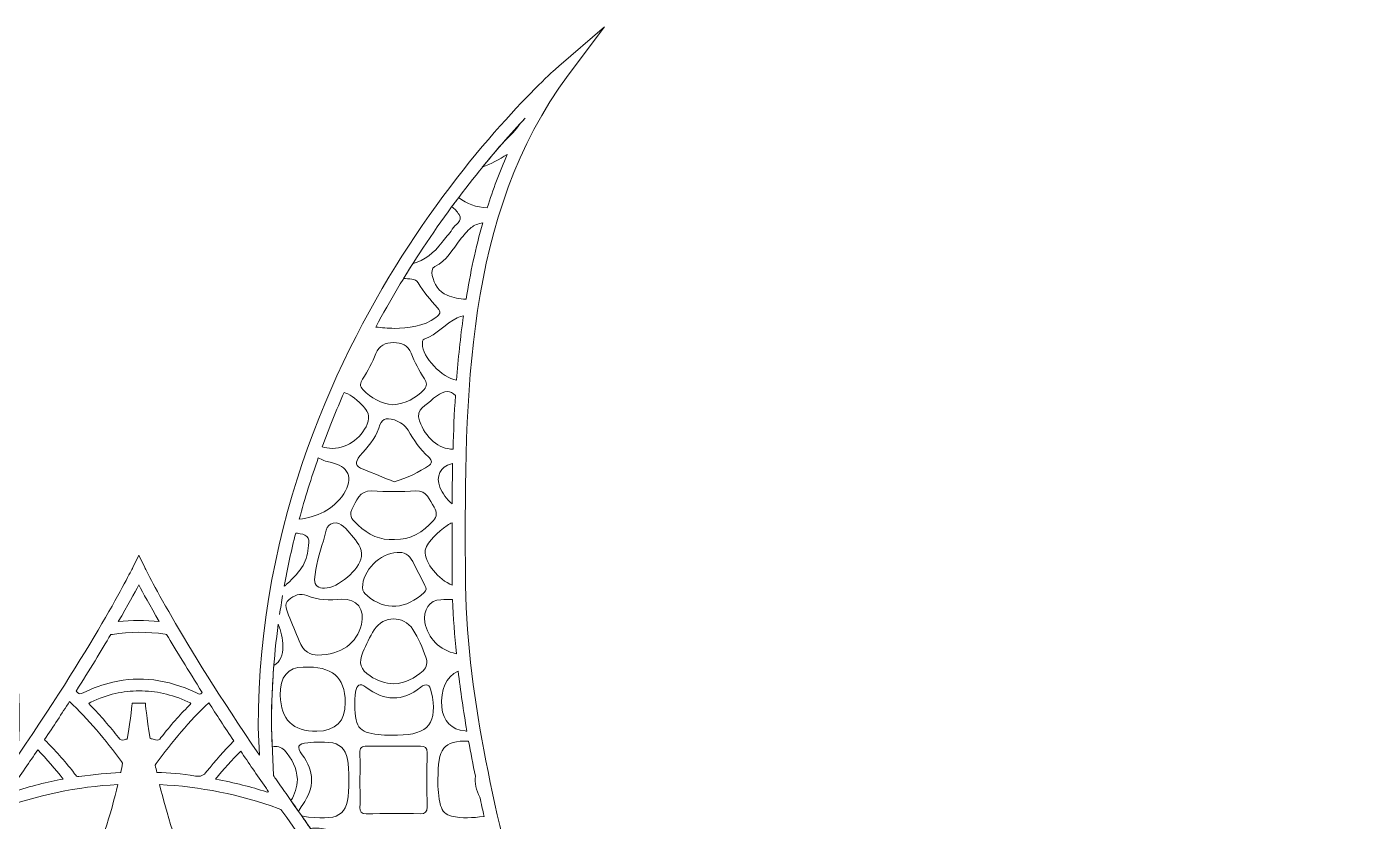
# Model space of a CAD drawing. Extents: x 467 to 2534, y -2987 to -13.
# Drawn here: x 1406 to 2534, y -685 to -13 of the extents above; entities that cross this region are included whole.
import ezdxf

# ---------------------------------------------------------------- set-up
doc = ezdxf.new("R2010")
doc.units = 0
doc.header["$MEASUREMENT"] = 0
doc.layers.add('Layer 1', color=7, linetype='Continuous')

msp = doc.modelspace()

# ---------------------------------------------------------------- linework, layer by layer
at = {"layer": 'Layer 1', "lineweight": 0}
for points, knots in [([(2529.5, -1453.5), (2526.7, -1452.4), (2523.5, -1453.7), (2522.3, -1456.4), (2522, -1457.1), (2505.1, -1494), (2462.3, -1535.1), (2462, -1524.7), (2462.2, -1514.3), (2463.5, -1503.9), (2465.5, -1486.6), (2472.8, -1450.8), (2489.4, -1439.9), (2448.7, -1466.6), (2405, -1490.3), (2349.3, -1559.4), (2349.2, -1550.7), (2349.5, -1541.9), (2350.5, -1533.1), (2352.6, -1515.8), (2359.8, -1480.1), (2376.5, -1469.1), (2332.2, -1498.2), (2284.4, -1523.6), (2221.4, -1607.9), (2220.1, -1592.3), (2219.8, -1576.7), (2221.7, -1561), (2223.7, -1543.7), (2231, -1507.9), (2247.6, -1497.1), (2201.2, -1527.5), (2150.9, -1553.9), (2083.4, -1648.4), (2078.2, -1655.7), (2073.4, -1663.4), (2069.4, -1671.4), (2068.7, -1658.6), (2068.7, -1645.7), (2070.2, -1632.8), (2072.2, -1615.5), (2079.5, -1579.7), (2096.1, -1568.8), (2067.5, -1587.6), (2037.4, -1604.9), (2002.6, -1637.6), (2001.1, -1616.4), (1985.5, -1599.7), (1974.9, -1588.4), (1960.1, -1572.7), (1944.5, -1557.5), (1928.5, -1543.2), (1922.8, -1538.1), (1917, -1533.2), (1911.4, -1528.4), (1909.9, -1527.2), (1908.5, -1526), (1907.2, -1524.8), (1924.3, -1508.4), (1986.8, -1437.6), (2002.4, -1266.1), (2020.1, -1071.6), (1834.5, -783.2), (1826.6, -771), (1826.6, -771), (1826.2, -771.3), (1826.2, -771.3), (1826.1, -770.9), (1826, -770.5), (1825.8, -770), (1801.9, -674.9), (1777.2, -576.4), (1776.9, -476.4), (1776.9, -476.4), (1776.9, -467.7), (1776.9, -467.7), (1776.5, -328.9), (1776, -171.7), (1864, -53.8), (1864, -53.8), (1894.7, -12.8), (1894.7, -12.8), (1894.7, -12.8), (1855.9, -46.2), (1855.9, -46.2), (1855.3, -46.8), (1791.5, -102.3), (1728.7, -198.5), (1670.7, -287.4), (1601.5, -430.1), (1601.5, -606), (1601.5, -606), (1602.5, -629.4), (1602.5, -629.4), (1534.5, -529.7), (1505.8, -471.1), (1505.5, -470.5), (1505.5, -470.5), (1500.4, -460.2), (1500.4, -460.2), (1500.4, -460.2), (1495.4, -470.5), (1495.4, -470.5), (1495.1, -471.1), (1466.4, -529.7), (1398.4, -629.4), (1398.4, -629.4), (1399.3, -605.8), (1399.3, -605.8), (1399.3, -430.1), (1330.2, -287.4), (1272.2, -198.5), (1209.4, -102.3), (1145.6, -46.8), (1145, -46.2), (1145, -46.2), (1106.2, -12.8), (1106.2, -12.8), (1106.2, -12.8), (1136.9, -53.8), (1136.9, -53.8), (1224.9, -171.7), (1224.4, -328.9), (1224, -467.6), (1224, -467.6), (1224, -476.4), (1224, -476.4), (1223.7, -576.4), (1199, -674.9), (1175.1, -770), (1174.9, -770.5), (1174.8, -770.9), (1174.7, -771.3), (1174.7, -771.3), (1174.3, -771), (1174.3, -771), (1166.4, -783.2), (980.8, -1071.6), (998.5, -1266.1), (1014.1, -1437.6), (1076.6, -1508.4), (1093.7, -1524.8), (1092.3, -1526), (1090.9, -1527.2), (1089.5, -1528.4), (1083.9, -1533.2), (1078.1, -1538.1), (1072.4, -1543.2), (1056.3, -1557.5), (1040.7, -1572.7), (1026, -1588.4), (1015.4, -1599.7), (999.7, -1616.4), (998.3, -1637.6), (963.5, -1604.9), (933.4, -1587.6), (904.8, -1568.8), (921.4, -1579.7), (928.7, -1615.5), (930.7, -1632.8), (932.2, -1645.7), (932.2, -1658.6), (931.5, -1671.4), (927.5, -1663.4), (922.7, -1655.7), (917.5, -1648.4), (850, -1553.9), (799.7, -1527.5), (753.3, -1497.1), (769.9, -1507.9), (777.2, -1543.7), (779.2, -1561), (781.1, -1576.7), (780.7, -1592.3), (779.4, -1607.9), (716.5, -1523.6), (668.7, -1498.2), (624.4, -1469.1), (641.1, -1480.1), (648.3, -1515.8), (650.3, -1533.1), (651.4, -1541.9), (651.7, -1550.7), (651.6, -1559.4), (595.9, -1490.3), (552.2, -1466.6), (511.5, -1439.9), (528.1, -1450.8), (535.4, -1486.6), (537.4, -1503.9), (538.7, -1514.3), (538.9, -1524.7), (538.6, -1535.1), (495.8, -1493.9), (478.9, -1457.1), (478.6, -1456.4), (477.4, -1453.7), (474.2, -1452.4), (471.4, -1453.5), (468.6, -1454.6), (467.2, -1457.7), (468.2, -1460.5), (468.5, -1461.5), (487.8, -1515.5), (535.2, -1573.6), (539.2, -1578.3), (543.3, -1583.1), (547.5, -1587.9), (572.1, -1615.4), (603, -1642.9), (641.4, -1665.3), (645.9, -1667.9), (650.5, -1670.5), (655.3, -1673), (666.7, -1679.1), (678.9, -1684.6), (691.6, -1689.6), (696, -1691.3), (700.5, -1693), (705.1, -1694.6), (712.2, -1697.1), (719.5, -1699.4), (727, -1701.4), (742.3, -1705.7), (756.8, -1709.9), (770.7, -1714.1), (775.6, -1715.5), (780.5, -1717), (785.2, -1718.4), (791.6, -1720.4), (797.7, -1722.4), (803.8, -1724.3), (808.4, -1725.8), (812.8, -1727.2), (817.2, -1728.7), (824.7, -1731.2), (831.9, -1733.7), (838.9, -1736.1), (824.2, -1753.7), (812.6, -1777.2), (804.6, -1805.9), (796.2, -1836.1), (793.3, -1869.5), (796.2, -1905), (796.9, -1913.4), (798.4, -1921.5), (799.9, -1929.5), (801.8, -1940), (803.7, -1950), (803.7, -1960.2), (803.6, -1970.6), (802.2, -1981.3), (800.9, -1991.7), (799.6, -2001.9), (798.2, -2012.5), (798, -2023.1), (797.7, -2049.1), (805, -2075.5), (818.7, -2097.6), (822.2, -2103.1), (826, -2108.4), (829.7, -2113.6), (834.2, -2119.8), (838.5, -2125.7), (842.2, -2132), (849.6, -2144.9), (849.3, -2156.3), (849, -2169.5), (848.8, -2177.9), (848.6, -2186.6), (850.5, -2196.2), (859.1, -2241.9), (894, -2276.7), (931.3, -2296.4), (845.3, -2283), (775.6, -2255.4), (753.1, -2235.7), (753.1, -2235.7), (745, -2243.3), (745, -2243.3), (746.8, -2245.5), (788.3, -2297.7), (860, -2343.7), (911.2, -2376.6), (985.8, -2410.6), (1074.8, -2410.5), (1094.5, -2410.5), (1114.9, -2408.9), (1135.9, -2405.2), (1004, -2511.9), (828.8, -2475.3), (821.2, -2473.6), (821.2, -2473.6), (821.1, -2473.7), (821.1, -2473.7), (821.1, -2473.7), (819.9, -2473.4), (819.9, -2473.4), (819.9, -2473.4), (819.9, -2479.3), (819.9, -2479.3), (819.9, -2479.3), (817.5, -2484.1), (817.5, -2484.1), (817.5, -2484.1), (818, -2484.3), (818, -2484.3), (818, -2484.3), (818, -2484.3), (818, -2484.3), (821.5, -2485.6), (905.4, -2517), (1015.2, -2522.5), (1025.9, -2523), (1036.4, -2523.3), (1046.9, -2523.3), (1084.9, -2523.3), (1121, -2519.7), (1155.1, -2512.7), (1161, -2557.9), (1165.3, -2606.5), (1168.6, -2665), (1169.3, -2678.9), (1169.7, -2693.3), (1170.1, -2707.3), (1171.1, -2743), (1172.1, -2780), (1179.3, -2814.8), (1183.9, -2837.2), (1194.7, -2868.7), (1219.7, -2891.3), (1248.2, -2917.1), (1284.2, -2921.4), (1326.8, -2904), (1329.6, -2902.8), (1332.5, -2901.6), (1335.4, -2900.4), (1342, -2910.4), (1386, -2972.1), (1470.3, -2972.1), (1479.9, -2972.1), (1489.9, -2971.3), (1500.4, -2969.6), (1604.4, -2986.7), (1658.2, -2911.6), (1665.5, -2900.4), (1668.4, -2901.6), (1671.3, -2902.8), (1674.1, -2904), (1691.2, -2911), (1707.3, -2914.5), (1722.2, -2914.5), (1744.4, -2914.5), (1764.2, -2906.7), (1781.2, -2891.3), (1806.2, -2868.7), (1817, -2837.2), (1821.6, -2814.8), (1828.8, -2780), (1829.8, -2743), (1830.8, -2707.3), (1831.2, -2693.3), (1831.6, -2678.9), (1832.3, -2665), (1835.6, -2606.5), (1839.9, -2557.9), (1845.8, -2512.7), (1879.9, -2519.7), (1916, -2523.3), (1954, -2523.3), (1964.4, -2523.3), (1975, -2523), (1985.7, -2522.5), (2095.5, -2517), (2179.4, -2485.6), (2182.9, -2484.3), (2182.9, -2484.3), (2182.9, -2484.2), (2182.9, -2484.2), (2182.9, -2484.2), (2183.4, -2484.1), (2183.4, -2484.1), (2183.4, -2484.1), (2181, -2479), (2181, -2479), (2181, -2479), (2181, -2473.4), (2181, -2473.4), (2181, -2473.4), (2179.6, -2473.5), (2179.6, -2473.5), (2179.6, -2473.5), (2179.1, -2473.8), (2179.1, -2473.8), (2165, -2476.7), (1994.2, -2509.7), (1865, -2405.2), (1886, -2408.9), (1906.4, -2410.5), (1926.1, -2410.5), (2015.1, -2410.5), (2089.7, -2376.6), (2140.9, -2343.7), (2212.6, -2297.7), (2254.1, -2245.5), (2255.9, -2243.3), (2255.9, -2243.3), (2247.8, -2235.7), (2247.8, -2235.7), (2225.2, -2255.4), (2155.6, -2283), (2069.6, -2296.4), (2106.9, -2276.7), (2141.8, -2241.9), (2150.4, -2196.2), (2152.3, -2186.6), (2152.1, -2177.9), (2151.9, -2169.5), (2151.6, -2156.3), (2151.3, -2144.9), (2158.7, -2132), (2162.4, -2125.7), (2166.6, -2119.8), (2171.2, -2113.6), (2174.9, -2108.4), (2178.7, -2103.1), (2182.2, -2097.6), (2195.9, -2075.5), (2203.2, -2049.1), (2202.9, -2023.1), (2202.7, -2012.5), (2201.3, -2001.9), (2200, -1991.7), (2198.6, -1981.3), (2197.2, -1970.6), (2197.2, -1960.2), (2197.2, -1950), (2199.1, -1940), (2201, -1929.5), (2202.5, -1921.5), (2204, -1913.4), (2204.7, -1905), (2207.6, -1869.5), (2204.7, -1836.1), (2196.3, -1805.9), (2188.3, -1777.1), (2176.7, -1753.7), (2162, -1736.1), (2194.5, -1724.7), (2231.5, -1713.2), (2273.8, -1701.4), (2465.8, -1648.2), (2532.1, -1462.4), (2532.7, -1460.5), (2533.7, -1457.7), (2532.3, -1454.6), (2529.5, -1453.5)], [0, 0, 0, 0, 1, 1, 1, 2, 2, 2, 3, 3, 3, 4, 4, 4, 5, 5, 5, 6, 6, 6, 7, 7, 7, 8, 8, 8, 9, 9, 9, 10, 10, 10, 11, 11, 11, 12, 12, 12, 13, 13, 13, 14, 14, 14, 15, 15, 15, 16, 16, 16, 17, 17, 17, 18, 18, 18, 19, 19, 19, 20, 20, 20, 21, 21, 21, 22, 22, 22, 23, 23, 23, 24, 24, 24, 25, 25, 25, 26, 26, 26, 27, 27, 27, 28, 28, 28, 29, 29, 29, 30, 30, 30, 31, 31, 31, 32, 32, 32, 33, 33, 33, 34, 34, 34, 35, 35, 35, 36, 36, 36, 37, 37, 37, 38, 38, 38, 39, 39, 39, 40, 40, 40, 41, 41, 41, 42, 42, 42, 43, 43, 43, 44, 44, 44, 45, 45, 45, 46, 46, 46, 47, 47, 47, 48, 48, 48, 49, 49, 49, 50, 50, 50, 51, 51, 51, 52, 52, 52, 53, 53, 53, 54, 54, 54, 55, 55, 55, 56, 56, 56, 57, 57, 57, 58, 58, 58, 59, 59, 59, 60, 60, 60, 61, 61, 61, 62, 62, 62, 63, 63, 63, 64, 64, 64, 65, 65, 65, 66, 66, 66, 67, 67, 67, 68, 68, 68, 69, 69, 69, 70, 70, 70, 71, 71, 71, 72, 72, 72, 73, 73, 73, 74, 74, 74, 75, 75, 75, 76, 76, 76, 77, 77, 77, 78, 78, 78, 79, 79, 79, 80, 80, 80, 81, 81, 81, 82, 82, 82, 83, 83, 83, 84, 84, 84, 85, 85, 85, 86, 86, 86, 87, 87, 87, 88, 88, 88, 89, 89, 89, 90, 90, 90, 91, 91, 91, 92, 92, 92, 93, 93, 93, 94, 94, 94, 95, 95, 95, 96, 96, 96, 97, 97, 97, 98, 98, 98, 99, 99, 99, 100, 100, 100, 101, 101, 101, 102, 102, 102, 103, 103, 103, 104, 104, 104, 105, 105, 105, 106, 106, 106, 107, 107, 107, 108, 108, 108, 109, 109, 109, 110, 110, 110, 111, 111, 111, 112, 112, 112, 113, 113, 113, 114, 114, 114, 115, 115, 115, 116, 116, 116, 117, 117, 117, 118, 118, 118, 119, 119, 119, 120, 120, 120, 121, 121, 121, 122, 122, 122, 123, 123, 123, 124, 124, 124, 125, 125, 125, 126, 126, 126, 127, 127, 127, 128, 128, 128, 129, 129, 129, 130, 130, 130, 131, 131, 131, 132, 132, 132, 133, 133, 133, 134, 134, 134, 135, 135, 135, 136, 136, 136, 137, 137, 137, 138, 138, 138, 139, 139, 139, 140, 140, 140, 141, 141, 141, 142, 142, 142, 143, 143, 143, 144, 144, 144, 145, 145, 145, 146, 146, 146, 147, 147, 147, 148, 148, 148, 149, 149, 149, 150, 150, 150, 151, 151, 151, 152, 152, 152, 152]), ([(1737.8, -205), (1770.6, -154.8), (1803.5, -115.8), (1827.5, -90.2), (1827.4, -90.2), (1827.4, -90.2), (1827.4, -90.2), (1826.1, -91.6), (1824.8, -93.1), (1823.4, -94.6), (1819.5, -100.3), (1815.1, -105.2), (1810.2, -109.3), (1804.2, -116.2), (1797.8, -123.7), (1791.2, -131.8), (1798.6, -129), (1805.5, -125.1), (1812.3, -121), (1805.9, -135.7), (1800.3, -150.7), (1795.5, -166), (1786.3, -165.6), (1778.1, -163.1), (1771.2, -157.4), (1769.3, -160), (1767.3, -162.7), (1765.3, -165.3), (1767.7, -166.9), (1769.9, -169.1), (1771.6, -171.8), (1775.3, -177.5), (1768, -180.3), (1765.7, -184.3), (1763.3, -188.3), (1759.9, -191.6), (1757.2, -195.3), (1750.4, -204.6), (1742.1, -210.5), (1732.6, -213.2), (1729.9, -217.3), (1727.3, -221.6), (1724.6, -226), (1726.9, -226), (1729.2, -226.1), (1731.5, -226.5), (1733.8, -226.8), (1735.7, -227.3), (1736.9, -229.5), (1741.4, -237.4), (1747.4, -244.1), (1753.4, -250.7), (1756.9, -254.6), (1755.4, -256.2), (1752, -258.9), (1741.3, -267), (1728.8, -267.6), (1716.5, -268.2), (1711.3, -268), (1706.1, -267.7), (1701.1, -267), (1713.3, -244.1), (1725.8, -223.4), (1737.8, -205)], [0, 0, 0, 0, 1, 1, 1, 2, 2, 2, 3, 3, 3, 4, 4, 4, 5, 5, 5, 6, 6, 6, 7, 7, 7, 8, 8, 8, 9, 9, 9, 10, 10, 10, 11, 11, 11, 12, 12, 12, 13, 13, 13, 14, 14, 14, 15, 15, 15, 16, 16, 16, 17, 17, 17, 18, 18, 18, 19, 19, 19, 20, 20, 20, 21, 21, 21, 21]), ([(1777.5, -243.5), (1771.8, -243.2), (1766.6, -242.2), (1761.6, -240.1), (1754.1, -237), (1750.4, -230.9), (1748.9, -223.3), (1748.3, -220.5), (1748.2, -217.4), (1751.1, -215.9), (1761, -210.8), (1766.1, -201.3), (1772.6, -193), (1775.4, -189.4), (1778.4, -185.7), (1781.9, -182.8), (1784.2, -180.8), (1787.8, -179.5), (1791.7, -178.8), (1785.6, -200), (1781, -221.6), (1777.5, -243.5)], [0, 0, 0, 0, 1, 1, 1, 2, 2, 2, 3, 3, 3, 4, 4, 4, 5, 5, 5, 6, 6, 6, 7, 7, 7, 7]), ([(1740.5, -281.5), (1740.5, -279.8), (1740.5, -277.7), (1742.1, -277.2), (1753, -273.5), (1760.1, -264.1), (1770.1, -259.3), (1772, -258.4), (1773.7, -257.8), (1775.3, -257.6), (1772.7, -275.7), (1770.8, -293.9), (1769.4, -312.1), (1757.4, -310.3), (1740.3, -292), (1740.5, -281.5)], [0, 0, 0, 0, 1, 1, 1, 2, 2, 2, 3, 3, 3, 4, 4, 4, 5, 5, 5, 5]), ([(1689.9, -311.1), (1694.5, -304.3), (1698.1, -297), (1701.2, -289.4), (1703.9, -282.7), (1709.1, -280.2), (1716, -280.2), (1722.8, -280.2), (1728.3, -282.3), (1731, -289.1), (1734.1, -296.7), (1737.7, -304), (1742.2, -310.8), (1744.1, -313.8), (1744.9, -316.9), (1742.1, -319.8), (1735, -327.3), (1726.3, -332), (1715.6, -333), (1705.6, -331.7), (1697.1, -327.3), (1690.1, -320), (1687.3, -317.1), (1687.9, -314.1), (1689.9, -311.1)], [0, 0, 0, 0, 1, 1, 1, 2, 2, 2, 3, 3, 3, 4, 4, 4, 5, 5, 5, 6, 6, 6, 7, 7, 7, 8, 8, 8, 8]), ([(1674.2, -322.4), (1678.5, -323.4), (1683.4, -327), (1689.5, -333.1), (1691, -334.6), (1692.4, -336.3), (1693.6, -338.2), (1695.3, -340.8), (1695.4, -343.8), (1694.6, -346.8), (1691.1, -359.4), (1677.5, -369.8), (1664.6, -369.7), (1661, -369.6), (1658.1, -369.2), (1655.7, -368.5), (1661.5, -352.5), (1667.7, -337.2), (1674.2, -322.4)], [0, 0, 0, 0, 1, 1, 1, 2, 2, 2, 3, 3, 3, 4, 4, 4, 5, 5, 5, 6, 6, 6, 6]), ([(1749.3, -327.9), (1750.1, -326.9), (1751.4, -326.3), (1752.5, -325.5), (1759.5, -320.7), (1764.3, -320.3), (1768.5, -325), (1767.5, -340.1), (1766.9, -355.3), (1766.5, -370.4), (1754.4, -370.4), (1743.1, -360.8), (1738.1, -346.5), (1734.3, -336), (1744.4, -333.5), (1749.3, -327.9)], [0, 0, 0, 0, 1, 1, 1, 2, 2, 2, 3, 3, 3, 4, 4, 4, 5, 5, 5, 5]), ([(1745.7, -377), (1747.7, -378.8), (1749.7, -381.6), (1746.5, -383.9), (1737.5, -390.1), (1727.6, -394.6), (1716.7, -398.1), (1708, -394.6), (1699.3, -390.9), (1690.4, -387.4), (1683.7, -384.9), (1683.3, -381.7), (1687.7, -376.1), (1693.7, -368.7), (1700.7, -362), (1703.6, -352.5), (1705.9, -344.9), (1709.3, -343.2), (1716.8, -345.7), (1721.6, -347.3), (1725.8, -350.1), (1728.4, -354.4), (1733.3, -362.6), (1738.5, -370.5), (1745.7, -377)], [0, 0, 0, 0, 1, 1, 1, 2, 2, 2, 3, 3, 3, 4, 4, 4, 5, 5, 5, 6, 6, 6, 7, 7, 7, 8, 8, 8, 8]), ([(1652.4, -377.7), (1655.5, -379.5), (1658.8, -380.8), (1662.5, -381.5), (1678, -384.5), (1682.7, -394.9), (1674, -408.1), (1664.8, -422), (1651.2, -427.8), (1636.3, -429.7), (1641.1, -411.8), (1646.6, -394.5), (1652.4, -377.7)], [0, 0, 0, 0, 1, 1, 1, 2, 2, 2, 3, 3, 3, 4, 4, 4, 4]), ([(1765.1, -382.8), (1765.4, -382.7), (1765.8, -382.6), (1766.1, -382.5), (1765.9, -394), (1765.8, -405.4), (1765.7, -416.8), (1761.1, -412.7), (1757.4, -407.9), (1755.3, -402.6), (1751.8, -393.7), (1755.5, -385.1), (1765.1, -382.8)], [0, 0, 0, 0, 1, 1, 1, 2, 2, 2, 3, 3, 3, 4, 4, 4, 4]), ([(1697.5, -405.7), (1710.1, -406.4), (1722.5, -406.5), (1735.1, -405.7), (1744.1, -405.2), (1746.8, -413.4), (1750.5, -419.6), (1752.7, -423.5), (1753.2, -427.3), (1749.8, -430.9), (1740.9, -440.4), (1730.8, -447.3), (1716.8, -446.9), (1704.9, -447.6), (1694.7, -443.1), (1686.1, -434.6), (1682.4, -431), (1677.7, -427.7), (1680.9, -421.5), (1684.6, -414.4), (1687.4, -405.2), (1697.5, -405.7)], [0, 0, 0, 0, 1, 1, 1, 2, 2, 2, 3, 3, 3, 4, 4, 4, 5, 5, 5, 6, 6, 6, 7, 7, 7, 7]), ([(1680.6, -443.3), (1685, -448.5), (1690, -453.8), (1689, -461.3), (1687.6, -472.4), (1668.9, -488.1), (1657.7, -488.1), (1652.6, -488.1), (1649.2, -486.2), (1649.2, -480.7), (1650.5, -469.4), (1653.1, -458.5), (1656.7, -447.9), (1658.6, -442.4), (1658.6, -434.3), (1665, -433), (1671.8, -431.7), (1676.4, -438.4), (1680.6, -443.3)], [0, 0, 0, 0, 1, 1, 1, 2, 2, 2, 3, 3, 3, 4, 4, 4, 5, 5, 5, 6, 6, 6, 6]), ([(1761.4, -434.9), (1763, -433.7), (1764.4, -433), (1765.6, -432.8), (1765.6, -444.6), (1765.7, -456.2), (1765.7, -467.7), (1765.7, -467.7), (1765.7, -476.4), (1765.7, -476.4), (1765.7, -479.5), (1765.7, -482.5), (1765.8, -485.6), (1754.2, -480.7), (1742.5, -467.4), (1742.8, -455.9), (1745.7, -447.4), (1753.3, -441), (1761.4, -434.9)], [0, 0, 0, 0, 1, 1, 1, 2, 2, 2, 3, 3, 3, 4, 4, 4, 5, 5, 5, 6, 6, 6, 6]), ([(1633.3, -441.4), (1633.8, -441.5), (1634.3, -441.5), (1634.8, -441.6), (1641.2, -442.3), (1646.1, -444.6), (1644.1, -451.9), (1643.6, -464.5), (1638.5, -473.4), (1625.6, -484.7), (1624.9, -485.3), (1624.3, -485.9), (1623.6, -486.4), (1626.4, -471), (1629.6, -456), (1633.3, -441.4)], [0, 0, 0, 0, 1, 1, 1, 2, 2, 2, 3, 3, 3, 4, 4, 4, 5, 5, 5, 5]), ([(1742.1, -491.7), (1726.7, -505.8), (1709.5, -507.7), (1693.7, -494.4), (1691.5, -492.6), (1689.8, -490.6), (1689.8, -487.5), (1690, -473.4), (1704.4, -458.4), (1719.2, -457.9), (1724.9, -457.1), (1729.4, -459.8), (1732.3, -465.6), (1735.8, -472.4), (1739.2, -479.2), (1742.7, -485.9), (1743.8, -488.1), (1744.2, -489.8), (1742.1, -491.7)], [0, 0, 0, 0, 1, 1, 1, 2, 2, 2, 3, 3, 3, 4, 4, 4, 5, 5, 5, 6, 6, 6, 6]), ([(1500.4, -485.2), (1504.1, -492.1), (1509.8, -502.6), (1517.8, -516.4), (1505.9, -515.2), (1494.3, -515.2), (1483.1, -516.4), (1491.1, -502.6), (1496.8, -492.1), (1500.4, -485.2)], [0, 0, 0, 0, 1, 1, 1, 2, 2, 2, 3, 3, 3, 3]), ([(1622.2, -494.3), (1621.3, -499.6), (1620.4, -505), (1619.7, -510.4), (1620.4, -505), (1621.3, -499.6), (1622.2, -494.3)], [0, 0, 0, 0, 1, 1, 1, 2, 2, 2, 2]), ([(1651.7, -544.7), (1646.4, -544.8), (1639.5, -541.9), (1636.2, -532.7), (1633.5, -525.3), (1630.1, -518.2), (1627.3, -510.8), (1625.8, -506.6), (1623, -502), (1627.4, -497.9), (1631.7, -494), (1637.4, -492), (1642.6, -494.3), (1652.3, -498.5), (1662, -498.1), (1672.1, -497.5), (1685.2, -496.8), (1692.1, -506.1), (1688.9, -518.9), (1685, -534.6), (1672.1, -544.5), (1651.7, -544.7)], [0, 0, 0, 0, 1, 1, 1, 2, 2, 2, 3, 3, 3, 4, 4, 4, 5, 5, 5, 6, 6, 6, 7, 7, 7, 7]), ([(1742.7, -517.1), (1740.9, -506.9), (1746.4, -497.8), (1756.2, -497.8), (1759.5, -497.7), (1762.8, -497.7), (1766.1, -497.6), (1766.7, -513), (1767.7, -528.3), (1769.3, -543.6), (1755.1, -540.5), (1745.2, -530.6), (1742.7, -517.1)], [0, 0, 0, 0, 1, 1, 1, 2, 2, 2, 3, 3, 3, 4, 4, 4, 4]), ([(1618.5, -518.5), (1620.8, -524.4), (1622.2, -530.7), (1622.5, -537.3), (1622.8, -544.8), (1620.2, -550.2), (1614.8, -553.4), (1613.5, -570.4), (1612.8, -587.8), (1612.8, -605.6), (1612.8, -605.6), (1613.5, -622.5), (1613.5, -622.5), (1617.4, -621.4), (1620.8, -622.3), (1623.7, -625.3), (1630.3, -632.2), (1634.1, -640.4), (1634.7, -649.9), (1634.4, -656.6), (1632.5, -662.5), (1629.3, -667.8), (1631.4, -670.8), (1633.5, -673.9), (1635.7, -677), (1636.3, -675.6), (1637.4, -673.8), (1639.2, -671.3), (1649.3, -656.9), (1649.2, -643.1), (1638.8, -629), (1633.7, -622), (1635, -619.8), (1643.5, -619), (1672.9, -616.1), (1678.4, -621.1), (1678.4, -650.6), (1678.4, -679.6), (1672.6, -684.9), (1644, -681.8), (1641.6, -681.5), (1639.8, -681.3), (1638.5, -680.9), (1640.9, -684.4), (1643.3, -687.9), (1645.8, -691.5), (1650.6, -690.9), (1655.4, -691.2), (1660.4, -692.6), (1667.1, -694.6), (1671.5, -699.2), (1673.7, -705.9), (1676.7, -715.2), (1675.9, -724), (1672.1, -730.9), (1679.3, -742.2), (1686.7, -754.1), (1694, -766.7), (1692.4, -763.2), (1690.9, -759.7), (1689.7, -756), (1687.2, -748.8), (1689.4, -743.1), (1695.5, -739), (1707.2, -731.1), (1719.6, -729.6), (1732.6, -736.2), (1741.9, -741), (1744.7, -746.9), (1741.8, -757), (1739.6, -764.6), (1736, -771.6), (1731.9, -778.4), (1728.5, -784.1), (1723.6, -786.8), (1716.9, -786.2), (1710.9, -786.5), (1705.6, -785), (1701.9, -780.3), (1705.1, -786), (1708.3, -791.7), (1711.4, -797.6), (1712.8, -797.4), (1714.3, -797.3), (1715.7, -797.4), (1723.2, -797), (1729.4, -800.1), (1735.5, -803.9), (1742.5, -808.2), (1745.9, -812.7), (1740, -820.6), (1737.3, -824.2), (1735.9, -828.8), (1733.6, -832.8), (1732.8, -834.2), (1731.9, -835.3), (1731, -836.4), (1731.4, -837.4), (1731.8, -838.4), (1732.3, -839.3), (1698, -765.6), (1656.5, -706.6), (1626.3, -663.7), (1623.1, -659.1), (1620, -654.6), (1617, -650.4), (1616.1, -649.2), (1615.3, -647.9), (1614.4, -646.6), (1614.4, -646.6), (1612.7, -605.8), (1612.7, -605.8), (1612.7, -575.7), (1614.8, -546.5), (1618.5, -518.5)], [0, 0, 0, 0, 1, 1, 1, 2, 2, 2, 3, 3, 3, 4, 4, 4, 5, 5, 5, 6, 6, 6, 7, 7, 7, 8, 8, 8, 9, 9, 9, 10, 10, 10, 11, 11, 11, 12, 12, 12, 13, 13, 13, 14, 14, 14, 15, 15, 15, 16, 16, 16, 17, 17, 17, 18, 18, 18, 19, 19, 19, 20, 20, 20, 21, 21, 21, 22, 22, 22, 23, 23, 23, 24, 24, 24, 25, 25, 25, 26, 26, 26, 27, 27, 27, 28, 28, 28, 29, 29, 29, 30, 30, 30, 31, 31, 31, 32, 32, 32, 33, 33, 33, 34, 34, 34, 35, 35, 35, 36, 36, 36, 37, 37, 37, 38, 38, 38, 38]), ([(1690.2, -542.2), (1693, -535.7), (1696, -529.2), (1699.8, -523.3), (1707.5, -511), (1724.5, -511), (1732.5, -523), (1737.3, -530.3), (1740.6, -538.4), (1743.5, -546.6), (1745, -550.8), (1744.5, -554.7), (1741.1, -557.9), (1734.2, -564.6), (1725.9, -568.4), (1716.4, -569.1), (1709.1, -568.6), (1702.4, -566.5), (1696.4, -562.4), (1688, -556.8), (1686.3, -551.6), (1690.2, -542.2)], [0, 0, 0, 0, 1, 1, 1, 2, 2, 2, 3, 3, 3, 4, 4, 4, 5, 5, 5, 6, 6, 6, 7, 7, 7, 7]), ([(1476.7, -527.4), (1476.7, -527.4), (1478.1, -527.2), (1478.1, -527.2), (1492.9, -524.9), (1507.9, -524.8), (1522.7, -527), (1522.7, -527), (1524, -527.2), (1524, -527.2), (1532.2, -541), (1542.2, -557.5), (1554.2, -576.4), (1554.2, -576.4), (1553.8, -576.8), (1553.8, -576.8), (1552.4, -578.2), (1551.7, -577.8), (1549.8, -576.9), (1549.5, -576.7), (1549.1, -576.6), (1548.8, -576.4), (1524.5, -565.1), (1501.5, -562.2), (1478.5, -567.6), (1470.2, -569.6), (1461.7, -572.6), (1453.3, -576.7), (1450.9, -577.8), (1450.1, -577.9), (1448.5, -576.3), (1448.5, -576.3), (1447.4, -575.3), (1447.4, -575.3), (1459, -557), (1468.7, -540.9), (1476.7, -527.4)], [0, 0, 0, 0, 1, 1, 1, 2, 2, 2, 3, 3, 3, 4, 4, 4, 5, 5, 5, 6, 6, 6, 7, 7, 7, 8, 8, 8, 9, 9, 9, 10, 10, 10, 11, 11, 11, 12, 12, 12, 12]), ([(1675.2, -584.8), (1675.5, -600.5), (1667.1, -609.1), (1651.2, -609.2), (1630.9, -609.4), (1620.7, -599.4), (1620.2, -578.7), (1619.9, -563.2), (1626.5, -555), (1639.6, -554.8), (1664.5, -554.2), (1674.9, -562.9), (1675.2, -584.8)], [0, 0, 0, 0, 1, 1, 1, 2, 2, 2, 3, 3, 3, 4, 4, 4, 4]), ([(1778.2, -609), (1777.7, -609), (1777.3, -609), (1776.8, -608.9), (1765, -607.9), (1758.1, -600.6), (1757, -588.8), (1755.7, -573.9), (1760.6, -563.4), (1770.8, -558.2), (1772.8, -575.2), (1775.3, -592.2), (1778.2, -609)], [0, 0, 0, 0, 1, 1, 1, 2, 2, 2, 3, 3, 3, 4, 4, 4, 4]), ([(1488.1, -616.4), (1485.9, -617), (1484.9, -616.6), (1483.3, -614.6), (1476.2, -605.4), (1468.2, -596.1), (1459.4, -587.2), (1458.3, -586.1), (1458.1, -585.6), (1458.1, -585.6), (1458.1, -585.6), (1458.4, -585.2), (1459.8, -584.6), (1473.9, -578), (1487.3, -574.9), (1500.9, -575), (1514.5, -574.9), (1528, -577.9), (1542.1, -584.2), (1544.2, -585.1), (1544.4, -585.6), (1544.4, -585.6), (1544.4, -585.7), (1544.4, -586.2), (1542.8, -587.7), (1535, -595.4), (1527.3, -604.2), (1519.2, -614.6), (1517.7, -616.6), (1516.7, -617), (1514.5, -616.4), (1513.4, -616.1), (1512.2, -615.8), (1510.8, -615.5), (1510.8, -615.5), (1510.1, -615.4), (1510.1, -615.4), (1507.1, -597.3), (1506, -585.7), (1506, -585.4), (1506, -585.4), (1494.9, -585.4), (1494.9, -585.4), (1494.8, -585.7), (1493.8, -597.5), (1490.7, -615.8), (1490.7, -615.8), (1489.5, -616), (1489.5, -616), (1489, -616.2), (1488.6, -616.3), (1488.1, -616.4)], [0, 0, 0, 0, 1, 1, 1, 2, 2, 2, 3, 3, 3, 4, 4, 4, 5, 5, 5, 6, 6, 6, 7, 7, 7, 8, 8, 8, 9, 9, 9, 10, 10, 10, 11, 11, 11, 12, 12, 12, 13, 13, 13, 14, 14, 14, 15, 15, 15, 16, 16, 16, 17, 17, 17, 17]), ([(1684, -575.9), (1684.7, -570), (1687.7, -567.9), (1692.7, -571.8), (1708.2, -583.9), (1723.5, -584.2), (1739.1, -572), (1743.7, -568.3), (1746.7, -569.4), (1748.1, -575.6), (1753.8, -602), (1746, -612.2), (1719.5, -612.5), (1718.4, -612.6), (1717.3, -612.5), (1716.3, -612.5), (1709.2, -612.6), (1702.1, -612.3), (1695.1, -610.6), (1689.2, -609.1), (1685.7, -605.6), (1684.5, -599.6), (1683.1, -591.7), (1683, -583.8), (1684, -575.9)], [0, 0, 0, 0, 1, 1, 1, 2, 2, 2, 3, 3, 3, 4, 4, 4, 5, 5, 5, 6, 6, 6, 7, 7, 7, 8, 8, 8, 8]), ([(1441.8, -584), (1457.5, -599.1), (1472.3, -616.2), (1485.9, -634.9), (1485.9, -634.9), (1486.8, -636.2), (1486.8, -636.2), (1486.3, -638.8), (1485.8, -641.4), (1485.2, -644.1), (1485.2, -644.1), (1484.7, -644.1), (1484.7, -644.1), (1474.5, -644.5), (1463.7, -645.6), (1449.6, -647.5), (1448.1, -647.8), (1447.5, -647.1), (1446.1, -645.1), (1445.8, -644.6), (1445.4, -644.1), (1445.1, -643.7), (1437.5, -634.1), (1429.4, -625), (1420.9, -616.6), (1420.9, -616.6), (1420.7, -616.3), (1420.7, -616.3), (1428.3, -604.9), (1435.3, -594.2), (1441.8, -584)], [0, 0, 0, 0, 1, 1, 1, 2, 2, 2, 3, 3, 3, 4, 4, 4, 5, 5, 5, 6, 6, 6, 7, 7, 7, 8, 8, 8, 9, 9, 9, 10, 10, 10, 10]), ([(1580.9, -617.4), (1580.9, -617.4), (1580.7, -617.7), (1580.7, -617.7), (1572.8, -625.7), (1565.2, -634.3), (1558.1, -643.1), (1555.2, -646.8), (1552.8, -647.8), (1548.4, -647.1), (1536.4, -645.2), (1525.9, -644.2), (1516.1, -644.1), (1516.1, -644.1), (1515.7, -644.1), (1515.7, -644.1), (1515.3, -642), (1514.8, -640), (1514.4, -637.9), (1514.4, -637.9), (1515.3, -636.6), (1515.3, -636.6), (1528.5, -618), (1543.4, -600.6), (1559.7, -585), (1566.2, -595.2), (1573.3, -606), (1580.9, -617.4)], [0, 0, 0, 0, 1, 1, 1, 2, 2, 2, 3, 3, 3, 4, 4, 4, 5, 5, 5, 6, 6, 6, 7, 7, 7, 8, 8, 8, 9, 9, 9, 9]), ([(1785.4, -647.2), (1784.7, -653), (1785.9, -658.8), (1789.2, -665), (1790.3, -670.4), (1791.5, -675.8), (1792.8, -681.2), (1792.6, -681.2), (1792.4, -681.3), (1792.2, -681.3), (1783.2, -682.6), (1774.3, -683), (1765.3, -681.1), (1760.4, -680.1), (1757.3, -676.9), (1756, -672), (1754.1, -664.8), (1753.5, -657.5), (1753.7, -650.1), (1753.7, -623.6), (1758.2, -616.9), (1779.7, -617.5), (1781.5, -627.4), (1783.4, -637.3), (1785.4, -647.2)], [0, 0, 0, 0, 1, 1, 1, 2, 2, 2, 3, 3, 3, 4, 4, 4, 5, 5, 5, 6, 6, 6, 7, 7, 7, 8, 8, 8, 8]), ([(1393, -656.8), (1400.7, -645.8), (1408, -635.1), (1414.9, -625), (1422.5, -632.8), (1429.7, -641), (1436.4, -649.6), (1423.4, -652.2), (1408.6, -655.6), (1394.3, -660.4), (1392.8, -660.9), (1392.1, -660.6), (1391.2, -659.8), (1391.2, -659.8), (1391, -659.6), (1391, -659.6), (1391.7, -658.7), (1392.4, -657.7), (1393, -656.8)], [0, 0, 0, 0, 1, 1, 1, 2, 2, 2, 3, 3, 3, 4, 4, 4, 5, 5, 5, 6, 6, 6, 6]), ([(1607.9, -656.8), (1608.7, -658), (1609.6, -659.3), (1610.4, -660.5), (1610, -660.7), (1609.4, -660.8), (1608.3, -660.5), (1595.6, -656.3), (1581.9, -652.8), (1565.3, -649.6), (1572.2, -641.4), (1579.4, -633.5), (1586.7, -626), (1593.4, -635.9), (1600.4, -646.1), (1607.9, -656.8)], [0, 0, 0, 0, 1, 1, 1, 2, 2, 2, 3, 3, 3, 4, 4, 4, 5, 5, 5, 5]), ([(1744.5, -673.3), (1744.5, -677.5), (1742.9, -679), (1738.7, -679), (1723.5, -678.8), (1708.2, -678.9), (1692.9, -679), (1689, -679), (1687.6, -677.5), (1687.7, -673.6), (1687.8, -666), (1687.7, -658.3), (1687.7, -650.7), (1687.7, -643), (1687.9, -635.4), (1687.6, -627.8), (1687.4, -623), (1689.2, -621.7), (1693.7, -621.7), (1708.8, -622), (1723.8, -621.9), (1738.8, -621.8), (1743, -621.7), (1744.5, -623.1), (1744.5, -627.4), (1744.3, -642.7), (1744.3, -658), (1744.5, -673.3)], [0, 0, 0, 0, 1, 1, 1, 2, 2, 2, 3, 3, 3, 4, 4, 4, 5, 5, 5, 6, 6, 6, 7, 7, 7, 8, 8, 8, 9, 9, 9, 9]), ([(1471.8, -693.3), (1471.8, -693.3), (1471, -693.4), (1471, -693.4), (1423, -698.2), (1376.4, -714.5), (1336, -740.5), (1351.5, -716.2), (1366.4, -694.7), (1379.5, -676.1), (1379.5, -676.1), (1381.9, -675.2), (1381.9, -675.2), (1414.2, -663.2), (1448.2, -656.1), (1482.8, -654.3), (1479.8, -666.6), (1476.2, -679.8), (1471.8, -693.3)], [0, 0, 0, 0, 1, 1, 1, 2, 2, 2, 3, 3, 3, 4, 4, 4, 5, 5, 5, 6, 6, 6, 6]), ([(1645.3, -727.9), (1609.3, -708.6), (1570.5, -696.9), (1529.8, -693.1), (1529.8, -693.1), (1529, -693), (1529, -693), (1524.6, -679.6), (1521, -666.5), (1518.1, -654.3), (1552.4, -656), (1586.2, -662.8), (1618.5, -674.5), (1618.5, -674.5), (1620.8, -675.3), (1620.8, -675.3), (1633.7, -693.6), (1648.4, -714.8), (1663.7, -738.6), (1657.6, -734.8), (1651.5, -731.2), (1645.3, -727.9)], [0, 0, 0, 0, 1, 1, 1, 2, 2, 2, 3, 3, 3, 4, 4, 4, 5, 5, 5, 6, 6, 6, 7, 7, 7, 7])]:
    msp.add_open_spline(points, degree=3, knots=knots, dxfattribs=at)

doc.saveas('drawing.dxf')
